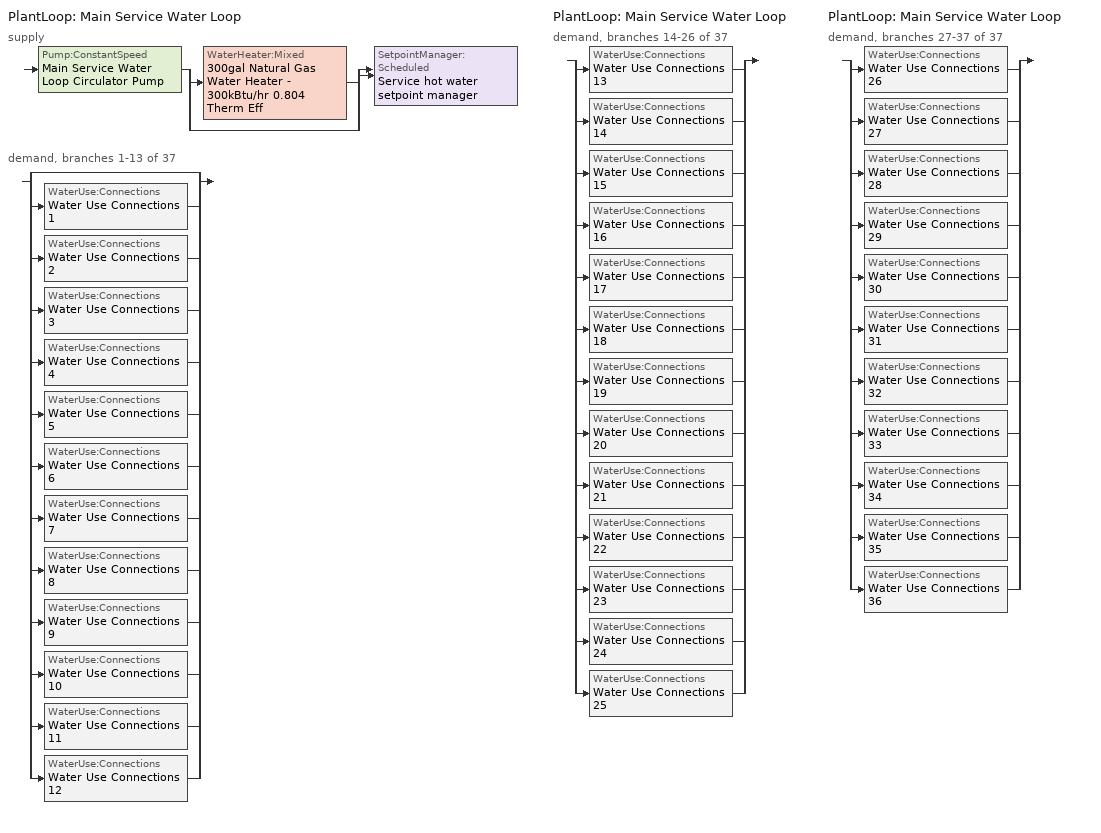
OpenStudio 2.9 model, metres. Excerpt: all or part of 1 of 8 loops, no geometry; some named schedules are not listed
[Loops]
PlantLoop 'Main Service Water Loop'
 supply: Pump:ConstantSpeed 'Main Service Water Loop Circulator Pump' > split
  | WaterHeater:Mixed '300gal Natural Gas Water Heater - 300kBtu/hr 0.804 Therm Eff'
  | bypass
  join > SetpointManager:Scheduled 'Service hot water setpoint manager'
 demand, branches 1-13 of 37: split
  | bypass
  | WaterUse:Connections 'Water Use Connections 1'
  | WaterUse:Connections 'Water Use Connections 2'
  | WaterUse:Connections 'Water Use Connections 3'
  | WaterUse:Connections 'Water Use Connections 4'
  | WaterUse:Connections 'Water Use Connections 5'
  | WaterUse:Connections 'Water Use Connections 6'
  | WaterUse:Connections 'Water Use Connections 7'
  | WaterUse:Connections 'Water Use Connections 8'
  | WaterUse:Connections 'Water Use Connections 9'
  | WaterUse:Connections 'Water Use Connections 10'
  | WaterUse:Connections 'Water Use Connections 11'
  | WaterUse:Connections 'Water Use Connections 12'
PlantLoop 'Main Service Water Loop'
 demand, branches 14-26 of 37: split
  | WaterUse:Connections 'Water Use Connections 13'
  | WaterUse:Connections 'Water Use Connections 14'
  | WaterUse:Connections 'Water Use Connections 15'
  | WaterUse:Connections 'Water Use Connections 16'
  | WaterUse:Connections 'Water Use Connections 17'
  | WaterUse:Connections 'Water Use Connections 18'
  | WaterUse:Connections 'Water Use Connections 19'
  | WaterUse:Connections 'Water Use Connections 20'
  | WaterUse:Connections 'Water Use Connections 21'
  | WaterUse:Connections 'Water Use Connections 22'
  | WaterUse:Connections 'Water Use Connections 23'
  | WaterUse:Connections 'Water Use Connections 24'
  | WaterUse:Connections 'Water Use Connections 25'
PlantLoop 'Main Service Water Loop'
 demand, branches 27-37 of 37: split
  | WaterUse:Connections 'Water Use Connections 26'
  | WaterUse:Connections 'Water Use Connections 27'
  | WaterUse:Connections 'Water Use Connections 28'
  | WaterUse:Connections 'Water Use Connections 29'
  | WaterUse:Connections 'Water Use Connections 30'
  | WaterUse:Connections 'Water Use Connections 31'
  | WaterUse:Connections 'Water Use Connections 32'
  | WaterUse:Connections 'Water Use Connections 33'
  | WaterUse:Connections 'Water Use Connections 34'
  | WaterUse:Connections 'Water Use Connections 35'
  | WaterUse:Connections 'Water Use Connections 36'
[Sizing:Zone]
MechanicalRoomFlr1 ZN: Zone Cooling Design Supply Air Temperature Input Method=SupplyAirTemperature; Zone Cooling Design Supply Air Temperature {C}=14; Zone Cooling Design Supply Air Temperature Difference {deltaC}=11.11; Zone Heating Design Supply Air Temperature Input Method=SupplyAirTemperature; Zone Heating Design Supply Air Temperature {C}=50; Zone Heating Design Supply Air Temperature Difference {deltaC}=11.11; Zone Cooling Design Supply Air Humidity Ratio {kg-H2O/kg-air}=0.0085; Zone Heating Design Supply Air Humidity Ratio {kg-H2O/kg-air}=0.008; Cooling Design Air Flow Method=DesignDay; Heating Design Air Flow Method=DesignDay; Account for Dedicated Outdoor Air System=No; Dedicated Outdoor Air System Control Strategy=NeutralSupplyAir; Dedicated Outdoor Air Low Setpoint Temperature for Design {C}=autosize; Dedicated Outdoor Air High Setpoint Temperature for Design {C}=autosize
[Zone equipment]
MechanicalRoomFlr1 ZN: PTAC DX Clg Elec Htg 1
[Fan:ConstantVolume]
Elec PTAC Fan 1: Availability Schedule=Always On Discrete hvac_library; Pressure Rise {Pa}=250; Maximum Flow Rate {m3/s}=AutoSize
[Coil:Heating:Electric]
PTAC Elec Htg Coil 1: Availability Schedule=Always On Discrete hvac_library
[Coil:Cooling:DX:SingleSpeed]
Elec PTAC 1 Spd DX Clg Coil 1: Availability Schedule=Always On Discrete hvac_library; Rated Total Cooling Capacity {W}=autosize; Rated Sensible Heat Ratio=autosize; Rated COP {W/W}=3; Rated Air Flow Rate {m3/s}=autosize; Rated Evaporator Fan Power Per Volume Flow Rate {W/(m3/s)}=773.3; Total Cooling Capacity Function of Temperature Curve=Curve Biquadratic 33; Total Cooling Capacity Function of Flow Fraction Curve=Curve Quadratic 41; Energy Input Ratio Function of Temperature Curve=Curve Biquadratic 34; Energy Input Ratio Function of Flow Fraction Curve=Curve Quadratic 42; Part Load Fraction Correlation Curve=Curve Quadratic 43; Condenser Type=AirCooled; Evaporative Condenser Effectiveness=0; Evaporative Condenser Air Flow Rate {m3/s}=Autosize; Evaporative Condenser Pump Rated Power Consumption {W}=Autosize; Crankcase Heater Capacity {W}=0; Maximum Outdoor Dry-Bulb Temperature for Crankcase Heater Operation {C}=0; Basin Heater Capacity {W/K}=0; Basin Heater Setpoint Temperature {C}=10
[ZoneHVAC:PackagedTerminalAirConditioner]
PTAC DX Clg Elec Htg 1: Availability Schedule=Always On Discrete hvac_library; Supply Air Flow Rate During Cooling Operation {m3/s}=Autosize; Supply Air Flow Rate During Heating Operation {m3/s}=Autosize; Supply Air Flow Rate When No Cooling or Heating is Needed {m3/s}=Autosize; Outdoor Air Flow Rate During Cooling Operation {m3/s}=Autosize; Outdoor Air Flow Rate During Heating Operation {m3/s}=Autosize; Outdoor Air Flow Rate When No Cooling or Heating is Needed {m3/s}=Autosize; Supply Air Fan=Elec PTAC Fan 1; Heating Coil=PTAC Elec Htg Coil 1; Cooling Coil=Elec PTAC 1 Spd DX Clg Coil 1; Fan Placement=DrawThrough; Supply Air Fan Operating Mode Schedule=Always On Discrete hvac_library
[PlantLoop]
Main Service Water Loop: Glycol Concentration=0; Maximum Loop Temperature {C}=60; Minimum Loop Temperature {C}=10; Plant Loop Volume {m3}=Autocalculate; Load Distribution Scheme=UniformLoad
[Sizing:Plant]
Main Service Water Loop: Loop Type=Heating; Design Loop Exit Temperature {C}=60; Loop Design Temperature Difference {deltaC}=5; Sizing Option=NonCoincident; Zone Timesteps in Averaging Window=1; Coincident Sizing Factor Mode=None
[SetpointManager:Scheduled]
Service hot water setpoint manager: Control Variable=Temperature; Schedule=Service Water Loop Temp - 140F; Setpoint Node or NodeList=Main Service Water Loop Supply Outlet Node
[Pump:ConstantSpeed]
Main Service Water Loop Circulator Pump: Rated Flow Rate {m3/s}=autosize; Rated Pump Head {Pa}=29891; Rated Power Consumption {W}=autosize; Motor Efficiency=0.855; Fraction of Motor Inefficiencies to Fluid Stream=0; Pump Control Type=Intermittent; Design Power Sizing Method=PowerPerFlowPerPressure; Design Electric Power per Unit Flow Rate {W/(m3/s)}=348701.1; Design Shaft Power per Unit Flow Rate per Unit Head {W-s/m3-Pa}=1.28205
[WaterHeater:Mixed]
300gal Natural Gas Water Heater - 300kBtu/hr 0.804 Therm Eff: Tank Volume {m3}=1.13562; Setpoint Temperature Schedule=Service Water Loop Temp - 140F; Deadband Temperature Difference {deltaC}=2; Maximum Temperature Limit {C}=60; Heater Control Type=Cycle; Heater Maximum Capacity {W}=87921.3; Heater Fuel Type=NaturalGas; Heater Thermal Efficiency=0.803984; Off Cycle Parasitic Fuel Consumption Rate {W}=8296.73; Off Cycle Parasitic Fuel Type=NaturalGas; Off Cycle Parasitic Heat Fraction to Tank=0; On Cycle Parasitic Fuel Consumption Rate {W}=8296.73; On Cycle Parasitic Fuel Type=NaturalGas; On Cycle Parasitic Heat Fraction to Tank=0; Ambient Temperature Indicator=ThermalZone; Ambient Temperature Thermal Zone=MechanicalRoomFlr1 ZN; Off Cycle Loss Coefficient to Ambient Temperature {W/K}=11.2595; On Cycle Loss Coefficient to Ambient Temperature {W/K}=11.2595; Use Side Effectiveness=1; Source Side Effectiveness=1; Use Side Design Flow Rate {m3/s}=autosize; Source Side Design Flow Rate {m3/s}=autosize; Indirect Water Heating Recovery Time {hr}=1.5; Source Side Flow Control Mode=IndirectHeatPrimarySetpoint
[WaterUse:Connections]
Name | Water Use Equipment Name 1
Water Use Connections 1 | GuestRoom103 Service Water Use 0.04gpm
Water Use Connections 2 | GuestRoom104 Service Water Use 0.04gpm
Water Use Connections 3 | GuestRoom105 Service Water Use 0.04gpm
Water Use Connections 4 | GuestRoom202_205 Service Water Use 0.15gpm
Water Use Connections 5 | GuestRoom206_208 Service Water Use 0.12gpm
Water Use Connections 6 | GuestRoom209_212 Service Water Use 0.15gpm
Water Use Connections 7 | GuestRoom213 Service Water Use 0.04gpm
Water Use Connections 8 | GuestRoom214 Service Water Use 0.04gpm
Water Use Connections 9 | GuestRoom219 Service Water Use 0.04gpm
Water Use Connections 10 | GuestRoom220_223 Service Water Use 0.15gpm
Water Use Connections 11 | GuestRoom224 Service Water Use 0.04gpm
Water Use Connections 12 | GuestRoom309_312 Service Water Use 0.15gpm
Water Use Connections 13 | GuestRoom314 Service Water Use 0.04gpm
Water Use Connections 14 | GuestRoom315_318 Service Water Use 0.15gpm
Water Use Connections 15 | GuestRoom320_323 Service Water Use 0.15gpm
Water Use Connections 16 | GuestRoom101 Service Water Use 0.04gpm
Water Use Connections 17 | GuestRoom102 Service Water Use 0.04gpm
Water Use Connections 18 | GuestRoom201 Service Water Use 0.04gpm
Water Use Connections 19 | GuestRoom215_218 Service Water Use 0.15gpm
Water Use Connections 20 | GuestRoom301 Service Water Use 0.04gpm
Water Use Connections 21 | GuestRoom302_305 Service Water Use 0.15gpm
Water Use Connections 22 | GuestRoom306_308 Service Water Use 0.12gpm
Water Use Connections 23 | GuestRoom313 Service Water Use 0.04gpm
Water Use Connections 24 | GuestRoom319 Service Water Use 0.04gpm
Water Use Connections 25 | GuestRoom324 Service Water Use 0.04gpm
Water Use Connections 26 | GuestRoom401 Service Water Use 0.04gpm
Water Use Connections 27 | GuestRoom409_412 Service Water Use 0.15gpm
Water Use Connections 28 | GuestRoom415_418 Service Water Use 0.15gpm
Water Use Connections 29 | GuestRoom419 Service Water Use 0.04gpm
Water Use Connections 30 | GuestRoom420_423 Service Water Use 0.15gpm
Water Use Connections 31 | GuestRoom424 Service Water Use 0.04gpm
Water Use Connections 32 | GuestRoom402_405 Service Water Use 0.15gpm
Water Use Connections 33 | GuestRoom406_408 Service Water Use 0.12gpm
Water Use Connections 34 | GuestRoom413 Service Water Use 0.04gpm
Water Use Connections 35 | GuestRoom414 Service Water Use 0.04gpm
Water Use Connections 36 | LaundryRoomFlr1 Service Water Use 1.12gpm
[WaterUse:Equipment:Definition] Sensible Fraction Schedule=Fraction Sensible - 0.2; Latent Fraction Schedule=Fraction Latent - 0.05
Name | Peak Flow Rate {m3/s} | Target Temperature Schedule
GuestRoom103 Service Water Use Def 0.04gpm | 2.3345e-06 | Mixed Water At Faucet Temp - 140F
GuestRoom104 Service Water Use Def 0.04gpm | 2.33434e-06 | Mixed Water At Faucet Temp - 140F 1
GuestRoom105 Service Water Use Def 0.04gpm | 2.33434e-06 | Mixed Water At Faucet Temp - 140F 2
GuestRoom202_205 Service Water Use Def 0.15gpm | 9.33801e-06 | Mixed Water At Faucet Temp - 140F 3
GuestRoom206_208 Service Water Use Def 0.12gpm | 7.54224e-06 | Mixed Water At Faucet Temp - 140F 4
GuestRoom209_212 Service Water Use Def 0.15gpm | 9.33801e-06 | Mixed Water At Faucet Temp - 140F 5
GuestRoom213 Service Water Use Def 0.04gpm | 2.3345e-06 | Mixed Water At Faucet Temp - 140F 6
GuestRoom214 Service Water Use Def 0.04gpm | 2.33434e-06 | Mixed Water At Faucet Temp - 140F 7
GuestRoom219 Service Water Use Def 0.04gpm | 2.33434e-06 | Mixed Water At Faucet Temp - 140F 8
GuestRoom220_223 Service Water Use Def 0.15gpm | 9.33735e-06 | Mixed Water At Faucet Temp - 140F 9
GuestRoom224 Service Water Use Def 0.04gpm | 2.33434e-06 | Mixed Water At Faucet Temp - 140F 10
GuestRoom309_312 Service Water Use Def 0.15gpm | 9.33801e-06 | Mixed Water At Faucet Temp - 140F 11
GuestRoom314 Service Water Use Def 0.04gpm | 2.33434e-06 | Mixed Water At Faucet Temp - 140F 12
GuestRoom315_318 Service Water Use Def 0.15gpm | 9.33735e-06 | Mixed Water At Faucet Temp - 140F 13
GuestRoom320_323 Service Water Use Def 0.15gpm | 9.33735e-06 | Mixed Water At Faucet Temp - 140F 14
GuestRoom101 Service Water Use Def 0.04gpm | 2.3345e-06 | Mixed Water At Faucet Temp - 140F 15
GuestRoom102 Service Water Use Def 0.04gpm | 2.3345e-06 | Mixed Water At Faucet Temp - 140F 16
GuestRoom201 Service Water Use Def 0.04gpm | 2.3345e-06 | Mixed Water At Faucet Temp - 140F 17
GuestRoom215_218 Service Water Use Def 0.15gpm | 9.33735e-06 | Mixed Water At Faucet Temp - 140F 18
GuestRoom301 Service Water Use Def 0.04gpm | 2.3345e-06 | Mixed Water At Faucet Temp - 140F 19
GuestRoom302_305 Service Water Use Def 0.15gpm | 9.33801e-06 | Mixed Water At Faucet Temp - 140F 20
GuestRoom306_308 Service Water Use Def 0.12gpm | 7.54224e-06 | Mixed Water At Faucet Temp - 140F 21
GuestRoom313 Service Water Use Def 0.04gpm | 2.3345e-06 | Mixed Water At Faucet Temp - 140F 22
GuestRoom319 Service Water Use Def 0.04gpm | 2.33434e-06 | Mixed Water At Faucet Temp - 140F 23
GuestRoom324 Service Water Use Def 0.04gpm | 2.33434e-06 | Mixed Water At Faucet Temp - 140F 24
GuestRoom401 Service Water Use Def 0.04gpm | 2.3345e-06 | Mixed Water At Faucet Temp - 140F 25
GuestRoom409_412 Service Water Use Def 0.15gpm | 9.33801e-06 | Mixed Water At Faucet Temp - 140F 26
GuestRoom415_418 Service Water Use Def 0.15gpm | 9.33735e-06 | Mixed Water At Faucet Temp - 140F 27
GuestRoom419 Service Water Use Def 0.04gpm | 2.33434e-06 | Mixed Water At Faucet Temp - 140F 28
GuestRoom420_423 Service Water Use Def 0.15gpm | 9.33735e-06 | Mixed Water At Faucet Temp - 140F 29
GuestRoom424 Service Water Use Def 0.04gpm | 2.33434e-06 | Mixed Water At Faucet Temp - 140F 30
GuestRoom402_405 Service Water Use Def 0.15gpm | 9.33801e-06 | Mixed Water At Faucet Temp - 140F 31
GuestRoom406_408 Service Water Use Def 0.12gpm | 7.54224e-06 | Mixed Water At Faucet Temp - 140F 32
GuestRoom413 Service Water Use Def 0.04gpm | 2.3345e-06 | Mixed Water At Faucet Temp - 140F 33
GuestRoom414 Service Water Use Def 0.04gpm | 2.33434e-06 | Mixed Water At Faucet Temp - 140F 34
LaundryRoomFlr1 Service Water Use Def 1.12gpm | 7.09765e-05 | Mixed Water At Faucet Temp - 180F
[WaterUse:Equipment]
Name | Water Use Equipment Definition | Flow Rate Fraction Schedule
GuestRoom103 Service Water Use 0.04gpm | GuestRoom103 Service Water Use Def 0.04gpm | HotelSmall GuestRoom_SHW_Sch
GuestRoom104 Service Water Use 0.04gpm | GuestRoom104 Service Water Use Def 0.04gpm | HotelSmall GuestRoom_SHW_Sch
GuestRoom105 Service Water Use 0.04gpm | GuestRoom105 Service Water Use Def 0.04gpm | HotelSmall GuestRoom_SHW_Sch
GuestRoom202_205 Service Water Use 0.15gpm | GuestRoom202_205 Service Water Use Def 0.15gpm | HotelSmall GuestRoom_SHW_Sch
GuestRoom206_208 Service Water Use 0.12gpm | GuestRoom206_208 Service Water Use Def 0.12gpm | HotelSmall GuestRoom_SHW_Sch
GuestRoom209_212 Service Water Use 0.15gpm | GuestRoom209_212 Service Water Use Def 0.15gpm | HotelSmall GuestRoom_SHW_Sch
GuestRoom213 Service Water Use 0.04gpm | GuestRoom213 Service Water Use Def 0.04gpm | HotelSmall GuestRoom_SHW_Sch
GuestRoom214 Service Water Use 0.04gpm | GuestRoom214 Service Water Use Def 0.04gpm | HotelSmall GuestRoom_SHW_Sch
GuestRoom219 Service Water Use 0.04gpm | GuestRoom219 Service Water Use Def 0.04gpm | HotelSmall GuestRoom_SHW_Sch
GuestRoom220_223 Service Water Use 0.15gpm | GuestRoom220_223 Service Water Use Def 0.15gpm | HotelSmall GuestRoom_SHW_Sch
GuestRoom224 Service Water Use 0.04gpm | GuestRoom224 Service Water Use Def 0.04gpm | HotelSmall GuestRoom_SHW_Sch
GuestRoom309_312 Service Water Use 0.15gpm | GuestRoom309_312 Service Water Use Def 0.15gpm | HotelSmall GuestRoom_SHW_Sch
GuestRoom314 Service Water Use 0.04gpm | GuestRoom314 Service Water Use Def 0.04gpm | HotelSmall GuestRoom_SHW_Sch
GuestRoom315_318 Service Water Use 0.15gpm | GuestRoom315_318 Service Water Use Def 0.15gpm | HotelSmall GuestRoom_SHW_Sch
GuestRoom320_323 Service Water Use 0.15gpm | GuestRoom320_323 Service Water Use Def 0.15gpm | HotelSmall GuestRoom_SHW_Sch
GuestRoom101 Service Water Use 0.04gpm | GuestRoom101 Service Water Use Def 0.04gpm | HotelSmall AlwaysOff
GuestRoom102 Service Water Use 0.04gpm | GuestRoom102 Service Water Use Def 0.04gpm | HotelSmall AlwaysOff
GuestRoom201 Service Water Use 0.04gpm | GuestRoom201 Service Water Use Def 0.04gpm | HotelSmall AlwaysOff
GuestRoom215_218 Service Water Use 0.15gpm | GuestRoom215_218 Service Water Use Def 0.15gpm | HotelSmall AlwaysOff
GuestRoom301 Service Water Use 0.04gpm | GuestRoom301 Service Water Use Def 0.04gpm | HotelSmall AlwaysOff
GuestRoom302_305 Service Water Use 0.15gpm | GuestRoom302_305 Service Water Use Def 0.15gpm | HotelSmall AlwaysOff
GuestRoom306_308 Service Water Use 0.12gpm | GuestRoom306_308 Service Water Use Def 0.12gpm | HotelSmall AlwaysOff
GuestRoom313 Service Water Use 0.04gpm | GuestRoom313 Service Water Use Def 0.04gpm | HotelSmall AlwaysOff
GuestRoom319 Service Water Use 0.04gpm | GuestRoom319 Service Water Use Def 0.04gpm | HotelSmall AlwaysOff
GuestRoom324 Service Water Use 0.04gpm | GuestRoom324 Service Water Use Def 0.04gpm | HotelSmall AlwaysOff
GuestRoom401 Service Water Use 0.04gpm | GuestRoom401 Service Water Use Def 0.04gpm | HotelSmall GuestRoom_SHW_Sch
GuestRoom409_412 Service Water Use 0.15gpm | GuestRoom409_412 Service Water Use Def 0.15gpm | HotelSmall GuestRoom_SHW_Sch
GuestRoom415_418 Service Water Use 0.15gpm | GuestRoom415_418 Service Water Use Def 0.15gpm | HotelSmall GuestRoom_SHW_Sch
GuestRoom419 Service Water Use 0.04gpm | GuestRoom419 Service Water Use Def 0.04gpm | HotelSmall GuestRoom_SHW_Sch
GuestRoom420_423 Service Water Use 0.15gpm | GuestRoom420_423 Service Water Use Def 0.15gpm | HotelSmall GuestRoom_SHW_Sch
GuestRoom424 Service Water Use 0.04gpm | GuestRoom424 Service Water Use Def 0.04gpm | HotelSmall GuestRoom_SHW_Sch
GuestRoom402_405 Service Water Use 0.15gpm | GuestRoom402_405 Service Water Use Def 0.15gpm | HotelSmall AlwaysOff
GuestRoom406_408 Service Water Use 0.12gpm | GuestRoom406_408 Service Water Use Def 0.12gpm | HotelSmall AlwaysOff
GuestRoom413 Service Water Use 0.04gpm | GuestRoom413 Service Water Use Def 0.04gpm | HotelSmall AlwaysOff
GuestRoom414 Service Water Use 0.04gpm | GuestRoom414 Service Water Use Def 0.04gpm | HotelSmall AlwaysOff
LaundryRoomFlr1 Service Water Use 1.12gpm | LaundryRoomFlr1 Service Water Use Def 1.12gpm | HotelSmall LaundryRoom_SHW_Sch
[Schedule:Ruleset]
HotelSmall AlwaysOff: Default Day Schedule=HotelSmall AlwaysOff Default; Summer Design Day Schedule=HotelSmall AlwaysOff Summer Design Day; Winter Design Day Schedule=HotelSmall AlwaysOff Winter Design Day
Service Water Loop Temp - 140F: Default Day Schedule=Service Water Loop Temp - 140F Default
Fraction Sensible - 0.2: Default Day Schedule=Fraction Sensible - 0.2 Default
Fraction Latent - 0.05: Default Day Schedule=Fraction Latent - 0.05 Default
Mixed Water At Faucet Temp - 140F: Default Day Schedule=Mixed Water At Faucet Temp - 140F Default
HotelSmall GuestRoom_SHW_Sch: Default Day Schedule=HotelSmall GuestRoom_SHW_Sch Default; Summer Design Day Schedule=HotelSmall GuestRoom_SHW_Sch Summer Design Day; Winter Design Day Schedule=HotelSmall GuestRoom_SHW_Sch Winter Design Day
Mixed Water At Faucet Temp - 140F 1: Default Day Schedule=Mixed Water At Faucet Temp - 140F Default 1
Mixed Water At Faucet Temp - 140F 2: Default Day Schedule=Mixed Water At Faucet Temp - 140F Default 2
Mixed Water At Faucet Temp - 140F 3: Default Day Schedule=Mixed Water At Faucet Temp - 140F Default 3
Mixed Water At Faucet Temp - 140F 4: Default Day Schedule=Mixed Water At Faucet Temp - 140F Default 4
Mixed Water At Faucet Temp - 140F 5: Default Day Schedule=Mixed Water At Faucet Temp - 140F Default 5
Mixed Water At Faucet Temp - 140F 6: Default Day Schedule=Mixed Water At Faucet Temp - 140F Default 6
Mixed Water At Faucet Temp - 140F 7: Default Day Schedule=Mixed Water At Faucet Temp - 140F Default 7
Mixed Water At Faucet Temp - 140F 8: Default Day Schedule=Mixed Water At Faucet Temp - 140F Default 8
Mixed Water At Faucet Temp - 140F 9: Default Day Schedule=Mixed Water At Faucet Temp - 140F Default 9
Mixed Water At Faucet Temp - 140F 10: Default Day Schedule=Mixed Water At Faucet Temp - 140F Default 10
Mixed Water At Faucet Temp - 140F 11: Default Day Schedule=Mixed Water At Faucet Temp - 140F Default 11
Mixed Water At Faucet Temp - 140F 12: Default Day Schedule=Mixed Water At Faucet Temp - 140F Default 12
Mixed Water At Faucet Temp - 140F 13: Default Day Schedule=Mixed Water At Faucet Temp - 140F Default 13
Mixed Water At Faucet Temp - 140F 14: Default Day Schedule=Mixed Water At Faucet Temp - 140F Default 14
Mixed Water At Faucet Temp - 140F 15: Default Day Schedule=Mixed Water At Faucet Temp - 140F Default 15
Mixed Water At Faucet Temp - 140F 16: Default Day Schedule=Mixed Water At Faucet Temp - 140F Default 16
Mixed Water At Faucet Temp - 140F 17: Default Day Schedule=Mixed Water At Faucet Temp - 140F Default 17
Mixed Water At Faucet Temp - 140F 18: Default Day Schedule=Mixed Water At Faucet Temp - 140F Default 18
Mixed Water At Faucet Temp - 140F 19: Default Day Schedule=Mixed Water At Faucet Temp - 140F Default 19
Mixed Water At Faucet Temp - 140F 20: Default Day Schedule=Mixed Water At Faucet Temp - 140F Default 20
Mixed Water At Faucet Temp - 140F 21: Default Day Schedule=Mixed Water At Faucet Temp - 140F Default 21
Mixed Water At Faucet Temp - 140F 22: Default Day Schedule=Mixed Water At Faucet Temp - 140F Default 22
Mixed Water At Faucet Temp - 140F 23: Default Day Schedule=Mixed Water At Faucet Temp - 140F Default 23
Mixed Water At Faucet Temp - 140F 24: Default Day Schedule=Mixed Water At Faucet Temp - 140F Default 24
Mixed Water At Faucet Temp - 140F 25: Default Day Schedule=Mixed Water At Faucet Temp - 140F Default 25
Mixed Water At Faucet Temp - 140F 26: Default Day Schedule=Mixed Water At Faucet Temp - 140F Default 26
Mixed Water At Faucet Temp - 140F 27: Default Day Schedule=Mixed Water At Faucet Temp - 140F Default 27
Mixed Water At Faucet Temp - 140F 28: Default Day Schedule=Mixed Water At Faucet Temp - 140F Default 28
Mixed Water At Faucet Temp - 140F 29: Default Day Schedule=Mixed Water At Faucet Temp - 140F Default 29
Mixed Water At Faucet Temp - 140F 30: Default Day Schedule=Mixed Water At Faucet Temp - 140F Default 30
Mixed Water At Faucet Temp - 140F 31: Default Day Schedule=Mixed Water At Faucet Temp - 140F Default 31
Mixed Water At Faucet Temp - 140F 32: Default Day Schedule=Mixed Water At Faucet Temp - 140F Default 32
Mixed Water At Faucet Temp - 140F 33: Default Day Schedule=Mixed Water At Faucet Temp - 140F Default 33
Mixed Water At Faucet Temp - 140F 34: Default Day Schedule=Mixed Water At Faucet Temp - 140F Default 34
HotelSmall LaundryRoom_SHW_Sch: Default Day Schedule=HotelSmall LaundryRoom_SHW_Sch Default; Summer Design Day Schedule=HotelSmall LaundryRoom_SHW_Sch Summer Design Day; Winter Design Day Schedule=HotelSmall LaundryRoom_SHW_Sch Winter Design Day
[Schedule:Day]
HotelSmall AlwaysOff Default; HotelSmall AlwaysOff Winter Design Day; HotelSmall AlwaysOff Summer Design Day: 24, 0, 0
Service Water Loop Temp - 140F Default: 24, 0, 60
HotelSmall GuestRoom_SHW_Sch Default; HotelSmall GuestRoom_SHW_Sch Winter Design Day; HotelSmall GuestRoom_SHW_Sch Summer Design Day: 1, 0, 0.2, 4, 0, 0.15, 5, 0, 0.2, 6, 0, 0.25, 7, 0, 0.35, 8, 0, 0.6, 9, 0, 0.8, 10, 0, 0.55, 11, 0, 0.4, 12, 0, 0.3, 17, 0, 0.2, 18, 0, 0.25, 19, 0, 0.3, 22, 0, 0.4, 23, 0, 0.6, 24, 0, 0.35
[Schedule:Rule]
Schedule Rule 14: Schedule Ruleset=HotelSmall GuestRoom_SHW_Sch; Rule Order=0; Day Schedule=HotelSmall GuestRoom_SHW_Sch Wkdy Day; Apply Monday=Yes; Apply Tuesday=Yes; Apply Wednesday=Yes; Apply Thursday=Yes; Apply Friday=Yes; Date Specification Type=DateRange; Start Month=1; Start Day=1; End Month=12; End Day=31
[Schedule:Constant]
Always On Discrete hvac_library: Value=1
[Curve:Biquadratic] Minimum Value of x=17; Maximum Value of x=22; Minimum Value of y=13; Maximum Value of y=46
Name | Coefficient1 Constant | Coefficient2 x | Coefficient3 x**2 | Coefficient4 y | Coefficient5 y**2 | Coefficient6 x*y
Curve Biquadratic 33 | 0.942588 | 0.00954335 | 0.00068377 | -0.0110427 | 5.249e-06 | -9.72e-06
Curve Biquadratic 34 | 0.342414 | 0.034885 | -0.0006237 | 0.00497722 | 0.000437951 | -0.000728028
[Curve:Quadratic]
Name | Coefficient1 Constant | Coefficient2 x | Coefficient3 x**2 | Minimum Value of x | Maximum Value of x
Curve Quadratic 41 | 0.8 | 0.2 | 0 | 0.5 | 1.5
Curve Quadratic 42 | 1.1552 | -0.1808 | 0.0256 | 0.5 | 1.5
Curve Quadratic 43 | 0.85 | 0.15 | 0 | 0 | 1
